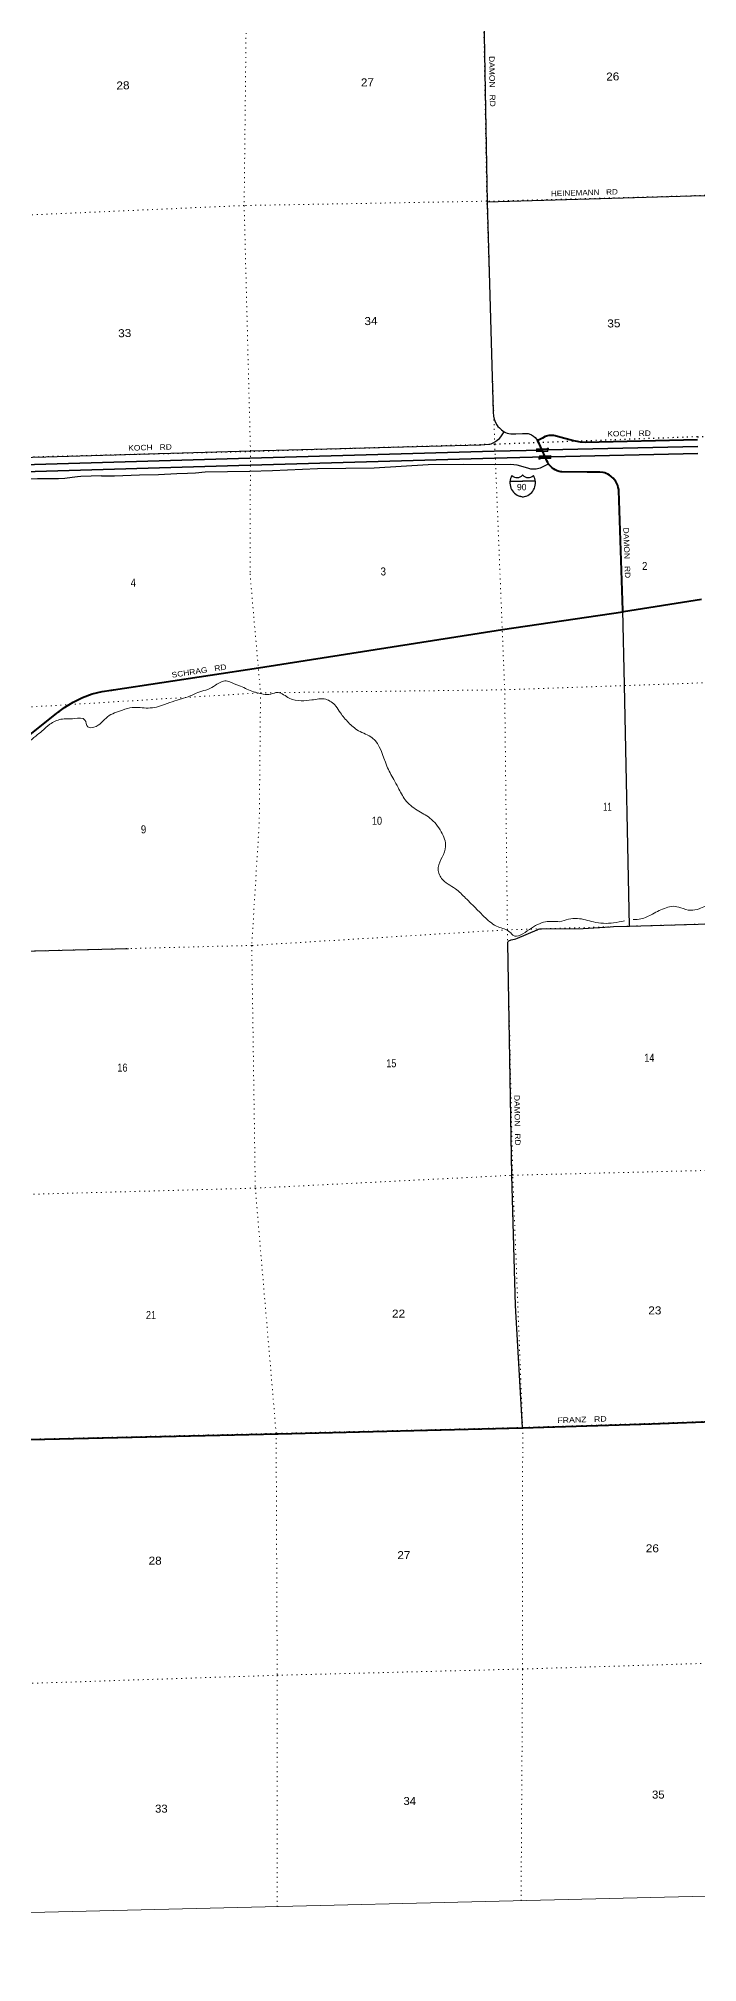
# Model space of a CAD drawing. Header units: feet. Extents: x 497223 to 751810, y -177792 to 12311.
# Drawn here: x 548711 to 563113, y -177792 to -135716 of the extents above; entities that cross this region are included whole.
import ezdxf

# ---------------------------------------------------------------- set-up
doc = ezdxf.new("R2010")
doc.units = ezdxf.units.FT
doc.header["$LTSCALE"] = 70
doc.header["$PDMODE"] = 32
doc.header["$PDSIZE"] = 35
doc.linetypes.add('DOTTED', pattern=[1.5, 0.3, -1.2])
for name, color, linetype, lineweight in [('15', 7, 'Continuous', 25), ('18', 7, 'Continuous', 35), ('26', 7, 'Continuous', 40), ('29', 7, 'Continuous', 25), ('39', 7, 'Continuous', 13), ('4', 7, 'Continuous', 13), ('55', 7, 'Continuous', 13), ('6', 7, 'DOTTED', 25), ('7', 7, 'DOTTED', 13)]:
    doc.layers.add(name, color=color, linetype=linetype, lineweight=lineweight)
doc.layers.add('27', color=7, linetype='Continuous')
doc.layers.add('30', color=7, linetype='Continuous')

msp = doc.modelspace()

# ---------------------------------------------------------------- linework, layer by layer
at = {"layer": '15'}
for p, q in [((559016.74, -145399.91), (559293.15, -145399.91)), ((559289.45, -145268.44), (559292.35, -145265.53)), ((559295.52, -145267.91), (559292.09, -145265.53)), ((559293.15, -145745.49), (559229.26, -145727.53)), ((559292.62, -145745.75), (559356.25, -145727.01))]:
    msp.add_line(p, q, dxfattribs=at)
msp.add_lwpolyline([(559568.51, -145399.91), (559292.62, -145399.91), (559293.15, -145399.91)], dxfattribs=at)
for centre, radius, start, end in [((559319.37, -145435.01), 306.13, 148.44432, 254.43395), ((559170.77, -145152.41), 165.66, 227.34267, 315.81181), ((559414.46, -145152.41), 165.66, 224.18916, 312.69457), ((559265.86, -145435.01), 306.13, 283.08076, 31.62493)]:
    msp.add_arc(centre, radius, start, end, dxfattribs=at)
at = {"layer": '18'}
for points in [[(548004.78, -145051.98), (548130.42, -145048.36), (553329.96, -144894.86), (558671.29, -144739.2), (559716.94, -144716.31)], [(559716.94, -144716.31), (559844.57, -144713.52), (563117.31, -144641.02)], [(548010.2, -145203.88), (548140.59, -145200.13), (553334.42, -145046.79), (558675.17, -144891.15), (559781.76, -144866.93)], [(559781.76, -144866.93), (559911.41, -144864.09), (563121.1, -144793.84)]]:
    msp.add_lwpolyline(points, dxfattribs=at)
at = {"layer": '26'}
for p, q in [((559781.76, -144866.93), (559716.94, -144716.31)), ((559819.23, -144953.98), (559781.76, -144866.93))]:
    msp.add_line(p, q, dxfattribs=at)
for points in [[(559716.94, -144716.31), (559684.58, -144641.09), (559683.36, -144638.25), (559661.21, -144591.09), (559652.59, -144572.73), (559629.65, -144533.4), (559615.19, -144508.61), (559640.59, -144495.28), (559682.69, -144473.17), (559708.52, -144459.61), (559732.69, -144447.22), (559794.97, -144415.27), (559811.45, -144408.24), (559841.2, -144398.34), (559871.81, -144391.6), (559902.96, -144388.1), (559934.31, -144387.88), (559965.51, -144390.93), (559996.22, -144397.23), (560001.04, -144398.76), (560026.04, -144404.7), (560051.04, -144411.56), (560405.18, -144508.73), (560437.83, -144517.14), (560546.01, -144537.24), (560655.69, -144545.92), (563113.45, -144484.99)], [(561483.32, -148251.22), (561482.34, -148221.68), (561395.32, -145600.36), (561392.76, -145580.77), (561383.27, -145535.01), (561369.04, -145490.49), (561350.24, -145447.71), (561327.07, -145407.12), (561299.79, -145369.17), (561268.69, -145334.29), (561234.11, -145302.85), (561217.27, -145287.32), (561187.29, -145264.02), (561155.05, -145243.98), (561120.88, -145227.41), (561085.17, -145214.51), (561048.31, -145205.42), (560981.85, -145203.27), (560700.02, -145197.18), (560145.15, -145193.42), (560124.1, -145193.28), (560095.15, -145185.83), (560091.76, -145184.96), (560048.04, -145169.41), (560006.2, -145149.36), (559966.68, -145125.06), (559929.91, -145096.75), (559896.31, -145064.76), (559866.23, -145029.43), (559840.01, -144991.15), (559817.94, -144950.34)], [(561483.32, -148251.22), (561497.22, -148249.18), (563199.96, -147977.9)], [(547310.66, -151903.02), (549112.23, -150472.36), (549137.23, -150451.49), (549162.23, -150432.5), (549276.64, -150345.57), (549468.22, -150226.33), (549671.21, -150127.77), (549883.4, -150050.96), (550102.46, -149996.76), (550298, -149969.63), (550314.81, -149967.3), (550348, -149962.24), (553520.05, -149478.58), (558848.32, -148638.55), (561483.32, -148251.22)], [(543175.17, -166547.02), (543180.31, -166546.74), (548526.72, -166356.7), (553947.24, -166226.99), (559287.29, -166097.55), (562111.58, -166009.32), (563645.03, -165950.05)]]:
    msp.add_lwpolyline(points, dxfattribs=at)
at = {"layer": '29'}
msp.add_line((558509.21, -139290.09), (562985.04, -139156.5), dxfattribs=at)
for points in [[(558429.07, -130648.58), (558424.1, -134003.93), (558515.3, -139291.93), (558647.6, -143890)], [(562985.04, -139156.5), (563790.63, -139145.65), (566144.23, -139057.76), (568905.68, -138967.38)], [(558647.6, -143890), (558654.43, -143978.74), (558668.25, -144037.25), (558682.07, -144075.54), (558721.41, -144156.39), (558753.31, -144201.07), (558784.14, -144234.04), (558827.73, -144273.4), (558886.21, -144314.89)], [(558550.89, -144590.42), (558607.65, -144577.11), (558650.18, -144557.43), (558700.15, -144526.04), (558737.36, -144497.86), (558784.15, -144461.16), (558813.91, -144427.65), (558831.99, -144403.71), (558886.21, -144314.89)], [(558886.21, -144314.89), (558914.92, -144332.44), (558953.2, -144348.4), (558987.22, -144357.97), (559037.19, -144362.23), (559141.39, -144360.1), (559287.05, -144352.66), (559313.63, -144352.66), (559389.12, -144352.66), (559412.51, -144355.85), (559438.02, -144363.29), (559488, -144383.5), (559530.52, -144409.03), (559564.55, -144443.07), (559615.19, -144508.61)], [(542089, -145085.05), (542418, -145070.05), (542694, -145070.05), (544523, -145000.05), (546967, -144926.05), (548000, -144889.05), (548869, -144862.05), (553348, -144735.05), (557250, -144632.05), (558378, -144602.05), (558550.89, -144590.42)], [(553320, -145175.05), (553826, -145165.05), (554811, -145123.05), (556048, -145102.05), (557224, -145033.05)], [(557227, -145034.05), (558009, -145024.05), (558669, -145033.05), (559033, -145028.05)], [(559033, -145028.05), (559100.98, -145030.29), (559164.77, -145040.4), (559400.8, -145108.48), (559465.66, -145123.9), (559522.01, -145127.63), (559590.05, -145124.96), (559643.21, -145114.86), (559682.55, -145102.62), (559855.85, -145021.25)], [(550085, -145281.05), (549633.03, -145297.25), (549567.11, -145303.64), (549443.77, -145318.53), (549288.54, -145339.8), (549146.07, -145346.19), (548688.89, -145346.19), (548525.16, -145354.7), (548023.32, -145369.59)], [(550085, -145281.05), (550371, -145279.05), (550922, -145259.05), (551334, -145254.05), (551736, -145230.05), (551965, -145222.05), (552146, -145214.05), (552354, -145190.05), (553328, -145177.05)], [(561624.85, -155125.77), (561520.03, -149854.27), (561480.48, -148220.08)], [(558967.23, -155491.17), (558969.23, -155477.53), (558976.69, -155463.71), (558987.84, -155452.53), (559002.2, -155442.43), (559023.45, -155433.38), (559041.54, -155427.54), (559112.78, -155414.77), (559145.2, -155406.26), (559180.83, -155393.5), (559608.25, -155205.21), (559633.77, -155196.96), (559659.28, -155190.32), (559682.14, -155187.39), (559702.99, -155186.69)], [(559702.99, -155186.69), (560612.32, -155178.68), (561202.35, -155142), (561281.22, -155138.21), (561623.97, -155129.12), (563376.17, -155077.8)], [(537579.95, -155975.51), (540123.74, -155929.48), (542702.15, -155826.07), (544034.95, -155786.23), (545379.97, -155752.07), (548065.99, -155683.88), (550681.65, -155617.68)], [(559287.18, -166093.52), (559134.16, -163421.36), (559059.02, -160583.85), (558967.23, -155491.17)]]:
    msp.add_lwpolyline(points, dxfattribs=at)
at = {"layer": '39'}
for points in [[(545500.31, -152748.65), (545543.03, -152726.55), (545648.44, -152610.78), (545788.15, -152570.56), (545959.25, -152573.76), (546088.87, -152604.32), (546273.75, -152524.55), (546395.93, -152504.97), (546661.63, -152509.51), (546902.14, -152476.51), (547067.87, -152359.02), (547202.49, -152280.68), (547409.77, -152210.35), (547642.68, -152121.17), (547776.68, -152020.7), (547817.7, -151832.24), (547956.04, -151598.72), (548147.95, -151410.01), (548344.32, -151237.28), (548649.84, -150972.88), (548785.94, -150862.24), (548960.31, -150713.31), (549201.86, -150604.73), (549491.12, -150588.46), (549727.4, -150620.02), (549789.91, -150769.29), (549922.93, -150777.6), (550222.38, -150549.58), (550546.24, -150403.44), (550759.94, -150347.02), (551108.35, -150359.28), (551466.34, -150282.66), (551691.38, -150199.74), (552072.15, -150074.14), (552237.1, -150000.98), (552410.82, -149953.76), (552579.11, -149856.34), (552813.97, -149765.09), (553045.79, -149853.16), (553125.04, -149881.12), (553412.14, -150003.88), (553493.17, -150023.73), (553622.79, -150054.29), (553785.74, -150053.69), (553945.72, -150018.94), (554190.67, -150144.9), (554453.69, -150197.86), (554686.61, -150181.17), (554990, -150166.52), (555209.43, -150315.36), (555310.08, -150461.54), (555487.08, -150676.03), (555701.26, -150853.22), (556005.4, -151009.73), (556324.47, -151629.01), (556473.44, -151920.83), (556570.86, -152095.29), (556727.32, -152366.76), (556989.14, -152592.94), (557263.52, -152764.39), (557513.41, -153067.44), (557608.78, -153384.95), (557534.76, -153616.64), (557446.68, -153848.73), (557521.71, -154086.25), (557821.73, -154311.35), (558046.75, -154516.43), (558293, -154761.18), (558477.25, -154947.27), (558756.33, -155142.75), (559013.05, -155258.32), (559081.36, -155326.86), (559439.96, -155199.88), (559791.47, -155034.83), (560099.16, -155030.12)], [(561710.68, -154985.83), (561876.01, -154969.61), (562130.58, -154863.7), (562428.48, -154724.34), (562582.55, -154693.78), (562746.45, -154727.39), (562967.26, -154781.54), (563147.4, -154748.23), (563282.65, -154692.03), (563367.57, -154657.18)], [(560099.16, -155030.12), (560489.55, -154960.63), (560839.75, -155037.29), (561278.9, -155057.05), (561518.44, -155011.11)]]:
    msp.add_spline(points, degree=3, dxfattribs=at)
at = {"layer": '4'}
msp.add_lwpolyline([(497222.97, 5471.78), (528293.91, 6177.1), (559363.85, 6925.15), (590432.73, 7715.93), (621500.49, 8549.46), (652567.07, 9425.72), (683632.43, 10344.71), (714696.49, 11306.43), (745759.19, 12310.89), (751809.62, -170897.82), (720494.89, -171910.42), (689178.8, -172879.94), (657861.41, -173806.39), (626542.78, -174689.76), (595222.96, -175530.05), (563902.01, -176327.26), (532580.01, -177081.38), (501256.99, -177792.42)], close=True, dxfattribs=at)
at = {"layer": '55'}
for points in [[(559844.71, -144750.97), (559594.78, -144756.79), (559593.27, -144691.8), (559843.2, -144685.99)], [(559835.39, -144694.17), (559601.45, -144699.6), (559602.58, -144748.6), (559836.52, -144743.16)], [(559659.83, -144840.12), (559909.72, -144832.79), (559911.63, -144897.76), (559661.73, -144905.09)], [(559901.96, -144841.01), (559668.05, -144847.88), (559669.49, -144896.86), (559903.4, -144889.99)]]:
    msp.add_lwpolyline(points, close=True, dxfattribs=at)
for p in [(559843.31, -144690.99), (559661.59, -144900.1)]:
    msp.add_point(p, dxfattribs=at)
at = {"layer": '6'}
msp.add_line((563111.44, -144424.88), (564002.97, -144396.33), dxfattribs=at)
msp.add_lwpolyline([(563112.65, -144425.6), (558683.37, -144591.38), (553344.13, -144749.93), (548000.45, -144886.93)], dxfattribs=at)
at = {"layer": '7'}
for points in [[(553175.39, -130773.91), (553262.89, -134126.63), (553205.93, -139368.49), (553343.52, -144741.19), (553334.06, -147422.57), (553563.63, -150026.11), (553536.13, -152862.5), (553371.68, -155549.72), (553449.36, -160858.24), (553904.78, -166220.49), (553927.62, -171510.43), (553925.75, -176572.13)], [(559257.44, -176441.8), (559289.62, -171374.32), (559293.13, -166091.69), (559074.86, -160575.69), (558959.3, -155207.83), (558899.39, -149959.22), (558683.01, -144591.63), (558508.74, -139274.34), (558418.16, -134008.47), (558433.41, -130660.89)], [(594242.98, -138050.79), (589697.76, -138253.15), (584410.55, -138472.4), (579097.16, -138649.79), (573936.25, -138762.4), (569225.06, -138953.77), (563806.65, -139121.35), (562980.94, -139155.86)], [(562981, -139156.05), (558508.74, -139274.34), (553205.93, -139368.49), (547915.04, -139601.25), (542606.98, -139723.74), (539974.73, -139772.29), (537316.74, -139988.14), (532076.12, -140139.5), (531716.1, -140141.96)], [(541305.96, -150574.44), (542814.04, -150534.67), (548140.73, -150359.29), (553563.63, -150026.11), (558899.39, -149959.22), (563245, -149806.05)], [(563376.17, -155077.8), (558959.3, -155207.83), (553371.68, -155549.72), (548072, -155684.05), (542691.86, -155818.66), (537585.88, -155981.16), (532078.43, -156087.73)], [(532212.75, -161385.53), (532342.86, -161382.9), (537645.64, -161296.23), (543025.7, -161150.12), (548395.23, -160995.68), (553449.36, -160858.24), (559074.86, -160575.69), (563506.6, -160465.53)], [(563645, -165950.05), (559293.13, -166091.69), (553904.78, -166220.49), (548526.42, -166346.99), (543170.18, -166545.36), (539996.21, -166647.55), (537712.55, -166651.38), (532472.92, -166693.96), (532337.06, -166697.6)], [(532454.87, -172125.8), (537795.78, -172014.12), (543119.26, -171859.55), (548470.25, -171689.52), (553927.62, -171510.43), (559289.62, -171374.32), (563775, -171235.05)]]:
    msp.add_lwpolyline(points, dxfattribs=at)

# ---------------------------------------------------------------- texts
at = {"layer": '15'}
msp.add_text('90', height=140, dxfattribs=at).set_placement((559167.62, -145596.61))
at = {"layer": '27'}
for s, rotation, width, p in [('KOCH   RD', 0.921, 1.15, (561141.76, -144421.01)), ('DAMON   RD', 271.901, 1.15, (561492.35, -146413.39)), ('SCHRAG   RD', 8.669, 1.15, (551630.46, -149695.89)), ('FRANZ   RD', 1.917, 1.2, (560050.33, -165996.3))]:
    msp.add_text(s, height=120, rotation=rotation, dxfattribs=dict(at, width=width)).set_placement(p)
at = {"layer": '30'}
for s, rotation, width, p in [('DAMON   RD', 271.033, 1.15, (558557.08, -136102.07)), ('HEINEMANN   RD', 1.71, 1.1, (559912.58, -139168.17)), ('KOCH   RD', 1.624, 1.15, (550673.58, -144731.82)), ('DAMON   RD', 271.033, 1.15, (559107.25, -158820.41))]:
    msp.add_text(s, height=120, rotation=rotation, dxfattribs=dict(at, width=width)).set_placement(p)
at = {"layer": '7'}
for s, width, p in [('28', 1.1, (550417.5, -136832.58)), ('27', 1.1, (555758.66, -136766.12)), ('26', 1.1, (561120.37, -136638.19)), ('33', 1.1, (550455.23, -142250.53)), ('34', 1.1, (555837.11, -141985.03)), ('35', 1.1, (561144.96, -142037.24)), ('2', 0.9, (561904.58, -147340.04)), ('4', 0.9, (550728.65, -147704.29)), ('3', 0.9, (556190.18, -147459.59)), ('9', 0.9, (550950.95, -153099.76))]:
    msp.add_text(s, height=175, rotation=1.626, dxfattribs=dict(at, width=width)).set_placement(p)
for s, width, p in [('10', 0.85, (555998.37, -152910.46)), ('11', 0.65, (561050.98, -152604.87)), ('16', 0.85, (550435.02, -158309.64)), ('15', 0.85, (556311.19, -158214.67)), ('14', 0.85, (561949.93, -158094.08)), ('21', 0.85, (551060.17, -163720.18)), ('22', 1.1, (556436.89, -163689.31)), ('23', 1.1, (562037.8, -163619.04)), ('26', 1.1, (561983.6, -168821.69)), ('28', 1.1, (551116.78, -169091.82)), ('27', 1.1, (556553.12, -168971.12)), ('34', 1.05, (556687.98, -174347.77)), ('35', 1.05, (562120.29, -174207.32)), ('33', 1.05, (551259.85, -174514.78))]:
    msp.add_text(s, height=175, dxfattribs=dict(at, width=width)).set_placement(p)

doc.saveas('drawing.dxf')
